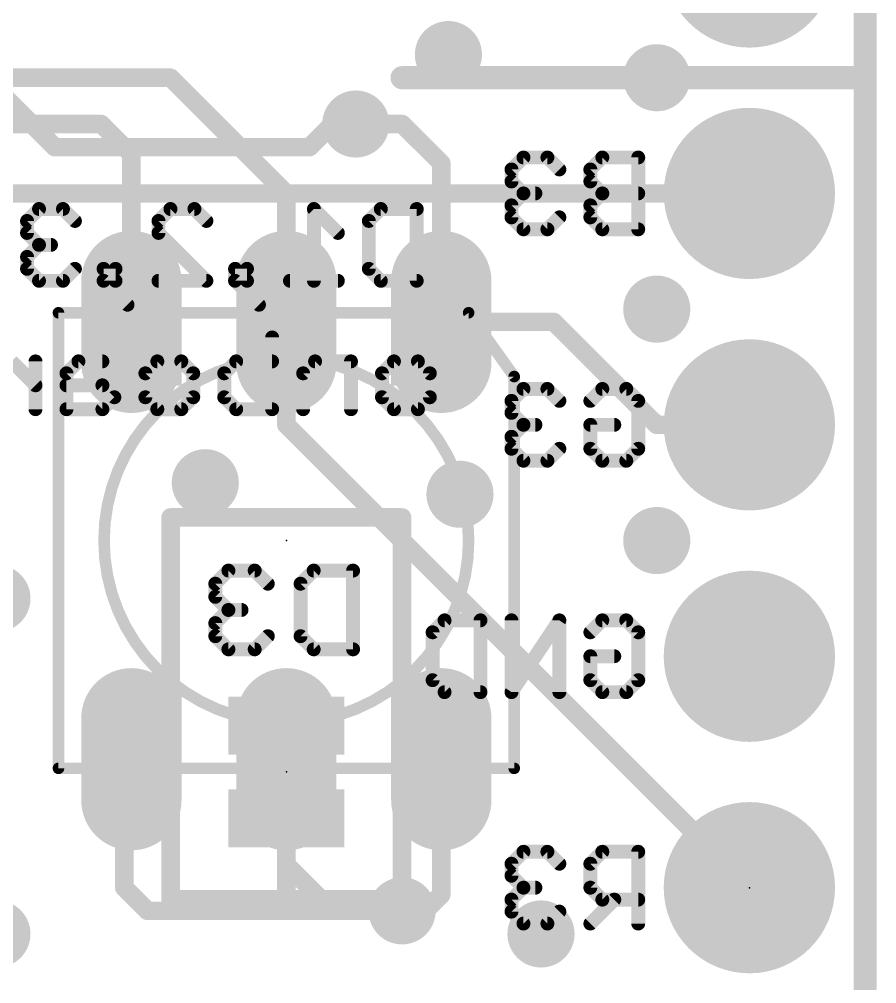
# Model space of a CAD drawing. Extents: x -10 to 108, y -11 to 39.
# Drawn here: x 13.58 to 22.99, y 0.22 to 10.8 of the extents above; entities that cross this region are included whole.
import ezdxf

# ---------------------------------------------------------------- set-up
doc = ezdxf.new("R2010")
doc.units = 0
for name, color, linetype in [('1', 12, 'CONTINUOUS'), ('16', 132, 'CONTINUOUS'), ('17', 110, 'CONTINUOUS'), ('18', 110, 'CONTINUOUS'), ('20', 53, 'CONTINUOUS'), ('22', 40, 'CONTINUOUS'), ('23', 53, 'CONTINUOUS'), ('24', 53, 'CONTINUOUS'), ('51', 53, 'CONTINUOUS')]:
    doc.layers.add(name, color=color, linetype=linetype)

# ---------------------------------------------------------------- blocks, each defined once
blk = doc.blocks.new('ROUNDP')
at = {"const_width": 0.5}
blk.add_lwpolyline([(0, -0.25, 1), (0, 0.25, 1), (0, -0.25)], format="xyb", dxfattribs=at)
blk = doc.blocks.new('RECT')
blk.add_solid([(-0.5, -0.5), (0.5, -0.5), (-0.5, 0.5), (0.5, 0.5)])
blk = doc.blocks.new('RECT320000X176000R100')
at = {"const_width": 0.55}
blk.add_lwpolyline([(0.725, 0), (0.725, 0, 0.4142), (0.45, 0.275), (-0.45, 0.275, 0.4142), (-0.725, 0), (-0.725, 0, 0.4142), (-0.45, -0.275), (0.45, -0.275, 0.4142)], format="xyb", close=True, dxfattribs=at)
blk.add_solid([(-0.4754, -0.0254), (0.4754, -0.0254), (-0.4754, 0.0254), (0.4754, 0.0254)])
blk = doc.blocks.new('ROUNDV')
at = {"const_width": 0.5}
blk.add_lwpolyline([(0, -0.25, 1), (0, 0.25, 1), (0, -0.25)], format="xyb", dxfattribs=at)

msp = doc.modelspace()

# ---------------------------------------------------------------- linework, layer by layer
at = {"layer": '1'}
for points, const_width in [([(22.86, 30.48), (22.86, 0)], 0.254), ([(12.954, 10.16), (15.24, 10.16)], 0.2032), ([(15.24, 10.16), (16.51, 8.89)], 0.2032), ([(14.478, 9.652), (12.446, 9.652)], 0.2032), ([(14.81, 9.32), (14.478, 9.652)], 0.2032), ([(17.78, 9.652), (17.272, 9.652)], 0.2032), ([(18.21, 9.222), (17.78, 9.652)], 0.2032), ([(14.81, 7.48), (14.81, 9.32)], 0.2032), ([(18.21, 7.48), (18.21, 9.222)], 0.2032), ([(16.51, 7.48), (16.51, 8.89)], 0.2032), ([(16.51, 7.48), (16.51, 6.35)], 0.2032), ([(18.21, 7.48), (19.444, 7.48)], 0.2032), ([(20.574, 6.35), (19.444, 7.48)], 0.2032), ([(16.51, 6.35), (21.59, 1.27)], 0.2032), ([(20.574, 6.35), (21.59, 6.35)], 0.2032), ([(14.732, 2.602), (14.81, 2.68)], 0.2032), ([(16.51, 2.68), (16.51, 1.016)], 0.2032), ([(18.21, 2.68), (18.21, 1.192)], 0.2032), ([(14.732, 1.27), (14.732, 2.602)], 0.2032), ([(14.986, 1.016), (14.732, 1.27)], 0.2032), ([(18.21, 1.192), (18.034, 1.016)], 0.2032), ([(16.51, 1.016), (14.986, 1.016)], 0.2032), ([(17.78, 1.016), (16.51, 1.016)], 0.2032), ([(18.034, 1.016), (17.78, 1.016)], 0.2032)]:
    msp.add_lwpolyline(points, dxfattribs=dict(at, const_width=const_width))
at = {"layer": '1', "const_width": 0.1016}
for points in [[(15.2759, 10.1959, 1), (15.2041, 10.1241)], [(15.24, 10.1092, 1), (15.24, 10.2108)], [(14.5139, 9.6879, 1), (14.4421, 9.6161)], [(14.478, 9.6012, 1), (14.478, 9.7028)], [(17.272, 9.7028, 1), (17.272, 9.6012)], [(17.8159, 9.6879, 1), (17.7441, 9.6161)], [(17.78, 9.6012, 1), (17.78, 9.7028)], [(14.8608, 9.32, 1), (14.7592, 9.32)], [(14.7741, 9.2841, 1), (14.8459, 9.3559)], [(18.2608, 9.222, 1), (18.1592, 9.222)], [(18.1741, 9.1861, 1), (18.2459, 9.2579)], [(16.5608, 8.89, 1), (16.4592, 8.89)], [(16.4741, 8.8541, 1), (16.5459, 8.9259)], [(14.7592, 7.48, 1), (14.8608, 7.48)], [(16.5608, 7.48, 1), (16.4592, 7.48)], [(16.4592, 7.48, 1), (16.5608, 7.48)], [(18.21, 7.5308, 1), (18.21, 7.4292)], [(18.1592, 7.48, 1), (18.2608, 7.48)], [(19.4799, 7.5159, 1), (19.4081, 7.4441)], [(19.444, 7.4292, 1), (19.444, 7.5308)], [(16.5459, 6.3859, 1), (16.4741, 6.3141)], [(16.4592, 6.35, 1), (16.5608, 6.35)], [(20.574, 6.4008, 1), (20.574, 6.2992)], [(20.5381, 6.3141, 1), (20.6099, 6.3859)], [(21.59, 6.2992, 1), (21.59, 6.4008)], [(14.8459, 2.6441, 1), (14.7741, 2.7159)], [(16.5608, 2.68, 1), (16.4592, 2.68)], [(18.2608, 2.68, 1), (18.1592, 2.68)], [(14.7828, 2.602, 1), (14.6812, 2.602)], [(14.6961, 2.6379, 1), (14.7679, 2.5661)], [(14.7679, 1.3059, 1), (14.6961, 1.2341)], [(14.6812, 1.27, 1), (14.7828, 1.27)], [(18.2459, 1.1561, 1), (18.1741, 1.2279)], [(21.5541, 1.2341, 1), (21.6259, 1.3059)], [(18.1592, 1.192, 1), (18.2608, 1.192)], [(14.986, 1.0668, 1), (14.986, 0.9652)], [(14.9501, 0.9801, 1), (15.0219, 1.0519)], [(16.51, 1.0668, 1), (16.51, 0.9652)], [(16.4592, 1.016, 1), (16.5608, 1.016)], [(16.51, 0.9652, 1), (16.51, 1.0668)], [(17.78, 1.0668, 1), (17.78, 0.9652)], [(17.78, 0.9652, 1), (17.78, 1.0668)], [(17.9981, 1.0519, 1), (18.0699, 0.9801)], [(18.034, 0.9652, 1), (18.034, 1.0668)]]:
    msp.add_lwpolyline(points, format="xyb", dxfattribs=at)
at = {"layer": '16'}
for points, const_width in [([(22.86, 0), (22.86, 30.48)], 0.254), ([(13.97, 9.398), (12.954, 10.414)], 0.2032), ([(17.018, 9.652), (16.764, 9.398)], 0.2032), ([(17.272, 9.652), (17.018, 9.652)], 0.2032), ([(16.764, 9.398), (13.97, 9.398)], 0.2032), ([(21.59, 8.89), (13.208, 8.89)], 0.2032), ([(16.51, 2.921), (16.51, 2.159)], 0.2032), ([(16.51, 2.032), (16.51, 1.524)], 0.2032), ([(16.51, 1.524), (17.018, 1.016)], 0.2032), ([(17.018, 1.016), (17.78, 1.016)], 0.2032)]:
    msp.add_lwpolyline(points, dxfattribs=dict(at, const_width=const_width))
at = {"layer": '16', "const_width": 0.1016}
for points in [[(17.018, 9.7028, 1), (17.018, 9.6012)], [(17.0539, 9.6161, 1), (16.9821, 9.6879)], [(17.272, 9.6012, 1), (17.272, 9.7028)], [(13.97, 9.4488, 1), (13.97, 9.3472)], [(13.9341, 9.3621, 1), (14.0059, 9.4339)], [(16.7281, 9.4339, 1), (16.7999, 9.3621)], [(16.764, 9.3472, 1), (16.764, 9.4488)], [(21.59, 8.8392, 1), (21.59, 8.9408)], [(16.5608, 2.921, 1), (16.4592, 2.921)], [(16.4592, 2.159, 1), (16.5608, 2.159)], [(16.5608, 2.032, 1), (16.4592, 2.032)], [(16.5459, 1.5599, 1), (16.4741, 1.4881)], [(16.4592, 1.524, 1), (16.5608, 1.524)], [(17.018, 1.0668, 1), (17.018, 0.9652)], [(16.9821, 0.9801, 1), (17.0539, 1.0519)], [(17.78, 0.9652, 1), (17.78, 1.0668)]]:
    msp.add_lwpolyline(points, format="xyb", dxfattribs=at)
at = {"layer": '20', "const_width": 0.2032}
msp.add_lwpolyline([(22.86, 0), (22.86, 30.48)], dxfattribs=at)
at = {"layer": '22'}
for points, const_width in [([(22.86, 10.16), (17.78, 10.16)], 0.254), ([(19.1114, 9.2844), (18.9801, 9.153)], 0.1524), ([(19.3741, 9.2844), (19.1114, 9.2844)], 0.1524), ([(19.5054, 9.153), (19.3741, 9.2844)], 0.1524), ([(19.9768, 9.2844), (19.8454, 9.153)], 0.1524), ([(20.3708, 9.2844), (19.9768, 9.2844)], 0.1524), ([(20.3708, 8.4963), (20.3708, 9.2844)], 0.1524), ([(18.9801, 9.153), (18.9801, 9.0217)], 0.1524), ([(19.8454, 9.153), (19.8454, 9.0217)], 0.1524), ([(18.9801, 9.0217), (19.1114, 8.8903)], 0.1524), ([(19.8454, 9.0217), (19.9768, 8.8903)], 0.1524), ([(19.1114, 8.8903), (18.9801, 8.759)], 0.1524), ([(19.1114, 8.8903), (19.2428, 8.8903)], 0.1524), ([(19.9768, 8.8903), (19.8454, 8.759)], 0.1524), ([(20.3708, 8.8903), (19.9768, 8.8903)], 0.1524), ([(13.7967, 8.7192), (13.6653, 8.5879)], 0.1524), ([(14.0594, 8.7192), (13.7967, 8.7192)], 0.1524), ([(14.1907, 8.5879), (14.0594, 8.7192)], 0.1524), ([(15.1076, 8.5879), (15.2389, 8.7192)], 0.1524), ([(15.2389, 8.7192), (15.5016, 8.7192)], 0.1524), ([(15.5016, 8.7192), (15.633, 8.5879)], 0.1524), ([(17.0752, 8.4565), (16.8125, 8.7192)], 0.1524), ([(16.8125, 8.7192), (16.8125, 7.9312)], 0.1524), ([(17.4152, 8.5879), (17.5465, 8.7192)], 0.1524), ([(17.5465, 8.7192), (17.9406, 8.7192)], 0.1524), ([(17.9406, 8.7192), (17.9406, 7.9312)], 0.1524), ([(18.9801, 8.759), (18.9801, 8.6276)], 0.1524), ([(19.8454, 8.759), (19.8454, 8.6276)], 0.1524), ([(18.9801, 8.6276), (19.1114, 8.4963)], 0.1524), ([(19.3741, 8.4963), (19.5054, 8.6276)], 0.1524), ([(19.8454, 8.6276), (19.9768, 8.4963)], 0.1524), ([(13.6653, 8.5879), (13.6653, 8.4565)], 0.1524), ([(15.1076, 8.4565), (15.1076, 8.5879)], 0.1524), ([(17.4152, 8.0625), (17.4152, 8.5879)], 0.1524), ([(13.6653, 8.4565), (13.7967, 8.3252)], 0.1524), ([(15.633, 7.9312), (15.1076, 8.4565)], 0.1524), ([(19.1114, 8.4963), (19.3741, 8.4963)], 0.1524), ([(19.9768, 8.4963), (20.3708, 8.4963)], 0.1524), ([(13.7967, 8.3252), (13.6653, 8.1938)], 0.1524), ([(13.7967, 8.3252), (13.928, 8.3252)], 0.1524), ([(13.6653, 8.1938), (13.6653, 8.0625)], 0.1524), ([(13.6653, 8.0625), (13.7967, 7.9312)], 0.1524), ([(14.0594, 7.9312), (14.1907, 8.0625)], 0.1524), ([(14.5049, 7.9312), (14.5049, 8.0625)], 0.1524), ([(14.5049, 8.0625), (14.6363, 8.0625)], 0.1524), ([(14.6363, 8.0625), (14.6363, 7.9312)], 0.1524), ([(15.9472, 7.9312), (15.9472, 8.0625)], 0.1524), ([(15.9472, 8.0625), (16.0785, 8.0625)], 0.1524), ([(16.0785, 8.0625), (16.0785, 7.9312)], 0.1524), ([(17.5465, 7.9312), (17.4152, 8.0625)], 0.1524), ([(13.7967, 7.9312), (14.0594, 7.9312)], 0.1524), ([(14.7676, 7.6685), (14.5049, 7.9312)], 0.1524), ([(14.6363, 7.9312), (14.5049, 7.9312)], 0.1524), ([(15.1076, 7.9312), (15.633, 7.9312)], 0.1524), ([(16.2099, 7.6685), (15.9472, 7.9312)], 0.1524), ([(16.0785, 7.9312), (15.9472, 7.9312)], 0.1524), ([(17.0752, 7.9312), (16.5498, 7.9312)], 0.1524), ([(17.9406, 7.9312), (17.5465, 7.9312)], 0.1524), ([(16.3541, 7.3095), (16.3541, 6.5215)], 0.1524), ([(13.758, 6.7841), (13.4953, 7.0468)], 0.1524), ([(13.758, 6.5215), (13.758, 7.0468)], 0.1524), ([(14.2294, 7.0468), (14.098, 6.9155)], 0.1524), ([(14.492, 7.0468), (14.2294, 7.0468)], 0.1524), ([(14.9634, 6.9155), (15.0947, 7.0468)], 0.1524), ([(15.0947, 7.0468), (15.3574, 7.0468)], 0.1524), ([(15.3574, 7.0468), (15.4887, 6.9155)], 0.1524), ([(15.8287, 6.9155), (15.9601, 7.0468)], 0.1524), ([(15.9601, 7.0468), (16.3541, 7.0468)], 0.1524), ([(16.8254, 7.0468), (16.6941, 6.9155)], 0.1524), ([(17.2194, 7.0468), (16.8254, 7.0468)], 0.1524), ([(17.2194, 6.5215), (17.2194, 7.0468)], 0.1524), ([(17.5594, 6.9155), (17.6908, 7.0468)], 0.1524), ([(17.6908, 7.0468), (17.9535, 7.0468)], 0.1524), ([(17.9535, 7.0468), (18.0848, 6.9155)], 0.1524), ([(14.098, 6.9155), (14.098, 6.5215)], 0.1524), ([(14.9634, 6.6528), (14.9634, 6.9155)], 0.1524), ([(15.4887, 6.9155), (15.4887, 6.6528)], 0.1524), ([(15.8287, 6.6528), (15.8287, 6.9155)], 0.1524), ([(16.6941, 6.9155), (16.6941, 6.5215)], 0.1524), ([(17.5594, 6.6528), (17.5594, 6.9155)], 0.1524), ([(18.0848, 6.9155), (18.0848, 6.6528)], 0.1524), ([(14.492, 6.7841), (14.098, 6.7841)], 0.1524), ([(14.6234, 6.6528), (14.492, 6.7841)], 0.1524), ([(19.1114, 6.7444), (18.9801, 6.613)], 0.1524), ([(19.3741, 6.7444), (19.1114, 6.7444)], 0.1524), ([(19.5054, 6.613), (19.3741, 6.7444)], 0.1524), ([(19.8454, 6.613), (19.9768, 6.7444)], 0.1524), ([(19.9768, 6.7444), (20.2395, 6.7444)], 0.1524), ([(20.2395, 6.7444), (20.3708, 6.613)], 0.1524), ([(14.492, 6.5215), (14.6234, 6.6528)], 0.1524), ([(15.0947, 6.5215), (14.9634, 6.6528)], 0.1524), ([(15.4887, 6.6528), (15.3574, 6.5215)], 0.1524), ([(15.9601, 6.5215), (15.8287, 6.6528)], 0.1524), ([(17.6908, 6.5215), (17.5594, 6.6528)], 0.1524), ([(18.0848, 6.6528), (17.9535, 6.5215)], 0.1524), ([(18.9801, 6.613), (18.9801, 6.4817)], 0.1524), ([(20.3708, 6.613), (20.3708, 6.0876)], 0.1524), ([(14.098, 6.5215), (14.492, 6.5215)], 0.1524), ([(15.3574, 6.5215), (15.0947, 6.5215)], 0.1524), ([(16.3541, 6.5215), (15.9601, 6.5215)], 0.1524), ([(17.9535, 6.5215), (17.6908, 6.5215)], 0.1524), ([(18.9801, 6.4817), (19.1114, 6.3503)], 0.1524), ([(19.1114, 6.3503), (18.9801, 6.219)], 0.1524), ([(19.1114, 6.3503), (19.2428, 6.3503)], 0.1524), ([(19.8454, 6.0876), (19.8454, 6.3503)], 0.1524), ([(19.8454, 6.3503), (20.1081, 6.3503)], 0.1524), ([(18.9801, 6.219), (18.9801, 6.0876)], 0.1524), ([(18.9801, 6.0876), (19.1114, 5.9563)], 0.1524), ([(19.3741, 5.9563), (19.5054, 6.0876)], 0.1524), ([(19.9768, 5.9563), (19.8454, 6.0876)], 0.1524), ([(20.3708, 6.0876), (20.2395, 5.9563)], 0.1524), ([(19.1114, 5.9563), (19.3741, 5.9563)], 0.1524), ([(20.2395, 5.9563), (19.9768, 5.9563)], 0.1524), ([(15.24, 5.334), (17.78, 5.334)], 0.2032), ([(15.24, 1.143), (15.24, 5.334)], 0.2032), ([(17.78, 1.143), (17.78, 5.334)], 0.2032), ([(15.8746, 4.7505), (15.7306, 4.6065)], 0.1524), ([(16.1627, 4.7505), (15.8746, 4.7505)], 0.1524), ([(16.3068, 4.6065), (16.1627, 4.7505)], 0.1524), ([(16.6661, 4.6065), (16.8102, 4.7505)], 0.1524), ([(16.8102, 4.7505), (17.2423, 4.7505)], 0.1524), ([(17.2423, 4.7505), (17.2423, 3.8862)], 0.1524), ([(15.7306, 4.6065), (15.7306, 4.4624)], 0.1524), ([(16.6661, 4.0303), (16.6661, 4.6065)], 0.1524), ([(15.7306, 4.4624), (15.8746, 4.3184)], 0.1524), ([(15.8746, 4.3184), (15.7306, 4.1743)], 0.1524), ([(15.8746, 4.3184), (16.0187, 4.3184)], 0.1524), ([(15.7306, 4.1743), (15.7306, 4.0303)], 0.1524), ([(18.1147, 4.073), (18.2461, 4.2044)], 0.1524), ([(18.2461, 4.2044), (18.6401, 4.2044)], 0.1524), ([(18.6401, 4.2044), (18.6401, 3.4163)], 0.1524), ([(19.5054, 4.2044), (18.9801, 3.4163)], 0.1524), ([(18.9801, 3.4163), (18.9801, 4.2044)], 0.1524), ([(19.5054, 3.4163), (19.5054, 4.2044)], 0.1524), ([(19.8454, 4.073), (19.9768, 4.2044)], 0.1524), ([(19.9768, 4.2044), (20.2395, 4.2044)], 0.1524), ([(20.2395, 4.2044), (20.3708, 4.073)], 0.1524), ([(18.1147, 3.5476), (18.1147, 4.073)], 0.1524), ([(20.3708, 4.073), (20.3708, 3.5476)], 0.1524), ([(15.7306, 4.0303), (15.8746, 3.8862)], 0.1524), ([(16.1627, 3.8862), (16.3068, 4.0303)], 0.1524), ([(16.8102, 3.8862), (16.6661, 4.0303)], 0.1524), ([(15.8746, 3.8862), (16.1627, 3.8862)], 0.1524), ([(17.2423, 3.8862), (16.8102, 3.8862)], 0.1524), ([(19.8454, 3.5476), (19.8454, 3.8103)], 0.1524), ([(19.8454, 3.8103), (20.1081, 3.8103)], 0.1524), ([(18.2461, 3.4163), (18.1147, 3.5476)], 0.1524), ([(19.9768, 3.4163), (19.8454, 3.5476)], 0.1524), ([(20.3708, 3.5476), (20.2395, 3.4163)], 0.1524), ([(18.6401, 3.4163), (18.2461, 3.4163)], 0.1524), ([(20.2395, 3.4163), (19.9768, 3.4163)], 0.1524), ([(19.1114, 1.6644), (18.9801, 1.533)], 0.1524), ([(19.3741, 1.6644), (19.1114, 1.6644)], 0.1524), ([(19.5054, 1.533), (19.3741, 1.6644)], 0.1524), ([(19.9768, 1.6644), (19.8454, 1.533)], 0.1524), ([(20.3708, 1.6644), (19.9768, 1.6644)], 0.1524), ([(20.3708, 0.8763), (20.3708, 1.6644)], 0.1524), ([(18.9801, 1.533), (18.9801, 1.4017)], 0.1524), ([(19.8454, 1.533), (19.8454, 1.2703)], 0.1524), ([(18.9801, 1.4017), (19.1114, 1.2703)], 0.1524), ([(19.1114, 1.2703), (18.9801, 1.139)], 0.1524), ([(19.1114, 1.2703), (19.2428, 1.2703)], 0.1524), ([(19.8454, 1.2703), (19.9768, 1.139)], 0.1524), ([(15.24, 1.143), (17.78, 1.143)], 0.2032), ([(18.9801, 1.139), (18.9801, 1.0076)], 0.1524), ([(20.1081, 1.139), (19.8454, 0.8763)], 0.1524), ([(19.9768, 1.139), (20.3708, 1.139)], 0.1524), ([(18.9801, 1.0076), (19.1114, 0.8763)], 0.1524), ([(19.3741, 0.8763), (19.5054, 1.0076)], 0.1524), ([(19.1114, 0.8763), (19.3741, 0.8763)], 0.1524)]:
    msp.add_lwpolyline(points, dxfattribs=dict(at, const_width=const_width))
for points, const_width in [([(17.78, 10.2235, 1), (17.78, 10.0965)], 0.127), ([(22.86, 10.0965, 1), (22.86, 10.2235)], 0.127), ([(19.1114, 9.3225, 1), (19.1114, 9.2463)], 0.0762), ([(19.1384, 9.2574, 1), (19.0845, 9.3113)], 0.0762), ([(19.401, 9.3113, 1), (19.3472, 9.2574)], 0.0762), ([(19.3741, 9.2463, 1), (19.3741, 9.3225)], 0.0762), ([(19.9768, 9.3225, 1), (19.9768, 9.2463)], 0.0762), ([(20.0037, 9.2574, 1), (19.9498, 9.3113)], 0.0762), ([(20.4089, 9.2844, 1), (20.3327, 9.2844)], 0.0762), ([(20.3708, 9.2463, 1), (20.3708, 9.3225)], 0.0762), ([(18.9531, 9.18, 1), (19.007, 9.1261)], 0.0762), ([(19.0182, 9.153, 1), (18.942, 9.153)], 0.0762), ([(19.4785, 9.1261, 1), (19.5324, 9.18)], 0.0762), ([(19.8835, 9.153, 1), (19.8073, 9.153)], 0.0762), ([(19.8185, 9.18, 1), (19.8724, 9.1261)], 0.0762), ([(19.007, 9.0486, 1), (18.9531, 8.9947)], 0.0762), ([(18.942, 9.0217, 1), (19.0182, 9.0217)], 0.0762), ([(19.8724, 9.0486, 1), (19.8185, 8.9947)], 0.0762), ([(19.8073, 9.0217, 1), (19.8835, 9.0217)], 0.0762), ([(19.1114, 8.9284, 1), (19.1114, 8.8522)], 0.0762), ([(19.1384, 8.8634, 1), (19.0845, 8.9173)], 0.0762), ([(19.0845, 8.8634, 1), (19.1384, 8.9173)], 0.0762), ([(19.2428, 8.8522, 1), (19.2428, 8.9284)], 0.0762), ([(19.9768, 8.9284, 1), (19.9768, 8.8522)], 0.0762), ([(20.0037, 8.8634, 1), (19.9498, 8.9173)], 0.0762), ([(19.9498, 8.8634, 1), (20.0037, 8.9173)], 0.0762), ([(20.3708, 8.8522, 1), (20.3708, 8.9284)], 0.0762), ([(13.7967, 8.7573, 1), (13.7967, 8.6811)], 0.0762), ([(13.8236, 8.6923, 1), (13.7697, 8.7462)], 0.0762), ([(14.0863, 8.7462, 1), (14.0324, 8.6923)], 0.0762), ([(14.0594, 8.6811, 1), (14.0594, 8.7573)], 0.0762), ([(15.2389, 8.7573, 1), (15.2389, 8.6811)], 0.0762), ([(15.2659, 8.6923, 1), (15.212, 8.7462)], 0.0762), ([(15.5286, 8.7462, 1), (15.4747, 8.6923)], 0.0762), ([(15.5016, 8.6811, 1), (15.5016, 8.7573)], 0.0762), ([(16.8395, 8.7462, 1), (16.7856, 8.6923)], 0.0762), ([(16.8506, 8.7192, 1), (16.7744, 8.7192)], 0.0762), ([(17.5465, 8.7573, 1), (17.5465, 8.6811)], 0.0762), ([(17.5735, 8.6923, 1), (17.5196, 8.7462)], 0.0762), ([(17.9787, 8.7192, 1), (17.9025, 8.7192)], 0.0762), ([(17.9406, 8.6811, 1), (17.9406, 8.7573)], 0.0762), ([(18.9531, 8.7859, 1), (19.007, 8.732)], 0.0762), ([(19.0182, 8.759, 1), (18.942, 8.759)], 0.0762), ([(19.8835, 8.759, 1), (19.8073, 8.759)], 0.0762), ([(19.8185, 8.7859, 1), (19.8724, 8.732)], 0.0762), ([(19.007, 8.6546, 1), (18.9531, 8.6007)], 0.0762), ([(19.5324, 8.6007, 1), (19.4785, 8.6546)], 0.0762), ([(19.8724, 8.6546, 1), (19.8185, 8.6007)], 0.0762), ([(13.7034, 8.5879, 1), (13.6272, 8.5879)], 0.0762), ([(13.6384, 8.6148, 1), (13.6923, 8.5609)], 0.0762), ([(14.1638, 8.5609, 1), (14.2176, 8.6148)], 0.0762), ([(15.0806, 8.6148, 1), (15.1345, 8.5609)], 0.0762), ([(15.1457, 8.5879, 1), (15.0695, 8.5879)], 0.0762), ([(15.606, 8.5609, 1), (15.6599, 8.6148)], 0.0762), ([(17.3882, 8.6148, 1), (17.4421, 8.5609)], 0.0762), ([(17.4533, 8.5879, 1), (17.3771, 8.5879)], 0.0762), ([(18.942, 8.6276, 1), (19.0182, 8.6276)], 0.0762), ([(19.8073, 8.6276, 1), (19.8835, 8.6276)], 0.0762), ([(13.6923, 8.4835, 1), (13.6384, 8.4296)], 0.0762), ([(13.6272, 8.4565, 1), (13.7034, 8.4565)], 0.0762), ([(15.1345, 8.4835, 1), (15.0806, 8.4296)], 0.0762), ([(15.0695, 8.4565, 1), (15.1457, 8.4565)], 0.0762), ([(17.0483, 8.4296, 1), (17.1022, 8.4835)], 0.0762), ([(19.1114, 8.5344, 1), (19.1114, 8.4582)], 0.0762), ([(19.0845, 8.4694, 1), (19.1384, 8.5232)], 0.0762), ([(19.3472, 8.5232, 1), (19.401, 8.4694)], 0.0762), ([(19.3741, 8.4582, 1), (19.3741, 8.5344)], 0.0762), ([(19.9768, 8.5344, 1), (19.9768, 8.4582)], 0.0762), ([(19.9498, 8.4694, 1), (20.0037, 8.5232)], 0.0762), ([(20.3327, 8.4963, 1), (20.4089, 8.4963)], 0.0762), ([(20.3708, 8.4582, 1), (20.3708, 8.5344)], 0.0762), ([(13.7967, 8.3633, 1), (13.7967, 8.2871)], 0.0762), ([(13.8236, 8.2982, 1), (13.7697, 8.3521)], 0.0762), ([(13.7697, 8.2982, 1), (13.8236, 8.3521)], 0.0762), ([(13.928, 8.2871, 1), (13.928, 8.3633)], 0.0762), ([(13.7034, 8.1938, 1), (13.6272, 8.1938)], 0.0762), ([(13.6384, 8.2208, 1), (13.6923, 8.1669)], 0.0762), ([(13.6272, 8.0625, 1), (13.7034, 8.0625)], 0.0762), ([(13.6923, 8.0894, 1), (13.6384, 8.0356)], 0.0762), ([(14.2176, 8.0356, 1), (14.1638, 8.0894)], 0.0762), ([(14.543, 8.0625, 1), (14.4668, 8.0625)], 0.0762), ([(14.5049, 8.1006, 1), (14.5049, 8.0244)], 0.0762), ([(14.6744, 8.0625, 1), (14.5982, 8.0625)], 0.0762), ([(14.6363, 8.0244, 1), (14.6363, 8.1006)], 0.0762), ([(15.9853, 8.0625, 1), (15.9091, 8.0625)], 0.0762), ([(15.9472, 8.1006, 1), (15.9472, 8.0244)], 0.0762), ([(16.1166, 8.0625, 1), (16.0404, 8.0625)], 0.0762), ([(16.0785, 8.0244, 1), (16.0785, 8.1006)], 0.0762), ([(17.3771, 8.0625, 1), (17.4533, 8.0625)], 0.0762), ([(17.4421, 8.0894, 1), (17.3883, 8.0356)], 0.0762), ([(13.7967, 7.9693, 1), (13.7967, 7.8931)], 0.0762), ([(13.7697, 7.9042, 1), (13.8236, 7.9581)], 0.0762), ([(14.0324, 7.9581, 1), (14.0863, 7.9042)], 0.0762), ([(14.0594, 7.8931, 1), (14.0594, 7.9693)], 0.0762), ([(14.5319, 7.9581, 1), (14.478, 7.9042)], 0.0762), ([(14.5049, 7.9693, 1), (14.5049, 7.8931)], 0.0762), ([(14.4668, 7.9312, 1), (14.543, 7.9312)], 0.0762), ([(14.5982, 7.9312, 1), (14.6744, 7.9312)], 0.0762), ([(14.6363, 7.8931, 1), (14.6363, 7.9693)], 0.0762), ([(15.1076, 7.9693, 1), (15.1076, 7.8931)], 0.0762), ([(15.606, 7.9042, 1), (15.6599, 7.9581)], 0.0762), ([(15.633, 7.8931, 1), (15.633, 7.9693)], 0.0762), ([(15.9741, 7.9581, 1), (15.9202, 7.9042)], 0.0762), ([(15.9472, 7.9693, 1), (15.9472, 7.8931)], 0.0762), ([(15.9091, 7.9312, 1), (15.9853, 7.9312)], 0.0762), ([(16.0404, 7.9312, 1), (16.1166, 7.9312)], 0.0762), ([(16.0785, 7.8931, 1), (16.0785, 7.9693)], 0.0762), ([(16.5498, 7.9693, 1), (16.5498, 7.8931)], 0.0762), ([(16.7744, 7.9312, 1), (16.8506, 7.9312)], 0.0762), ([(17.0752, 7.8931, 1), (17.0752, 7.9693)], 0.0762), ([(17.5465, 7.9693, 1), (17.5465, 7.8931)], 0.0762), ([(17.5196, 7.9042, 1), (17.5735, 7.9581)], 0.0762), ([(17.9025, 7.9312, 1), (17.9787, 7.9312)], 0.0762), ([(17.9406, 7.8931, 1), (17.9406, 7.9693)], 0.0762), ([(14.7407, 7.6415, 1), (14.7946, 7.6954)], 0.0762), ([(16.1829, 7.6415, 1), (16.2368, 7.6954)], 0.0762), ([(16.3922, 7.3095, 1), (16.316, 7.3095)], 0.0762), ([(13.7961, 7.0468, 1), (13.7199, 7.0468)], 0.0762), ([(14.2294, 7.0849, 1), (14.2294, 7.0087)], 0.0762), ([(14.2563, 7.0199, 1), (14.2024, 7.0738)], 0.0762), ([(14.492, 7.0087, 1), (14.492, 7.0849)], 0.0762), ([(15.0947, 7.0849, 1), (15.0947, 7.0087)], 0.0762), ([(15.1216, 7.0199, 1), (15.0678, 7.0738)], 0.0762), ([(15.3843, 7.0738, 1), (15.3305, 7.0199)], 0.0762), ([(15.3574, 7.0087, 1), (15.3574, 7.0849)], 0.0762), ([(15.9601, 7.0849, 1), (15.9601, 7.0087)], 0.0762), ([(15.987, 7.0199, 1), (15.9331, 7.0738)], 0.0762), ([(16.3541, 7.0087, 1), (16.3541, 7.0849)], 0.0762), ([(16.8254, 7.0849, 1), (16.8254, 7.0087)], 0.0762), ([(16.8524, 7.0199, 1), (16.7985, 7.0738)], 0.0762), ([(17.2575, 7.0468, 1), (17.1813, 7.0468)], 0.0762), ([(17.2194, 7.0087, 1), (17.2194, 7.0849)], 0.0762), ([(17.6908, 7.0849, 1), (17.6908, 7.0087)], 0.0762), ([(17.7177, 7.0199, 1), (17.6638, 7.0738)], 0.0762), ([(17.9804, 7.0738, 1), (17.9265, 7.0199)], 0.0762), ([(17.9535, 7.0087, 1), (17.9535, 7.0849)], 0.0762), ([(14.1361, 6.9155, 1), (14.0599, 6.9155)], 0.0762), ([(15.0015, 6.9155, 1), (14.9253, 6.9155)], 0.0762), ([(15.5268, 6.9155, 1), (15.4506, 6.9155)], 0.0762), ([(15.8668, 6.9155, 1), (15.7906, 6.9155)], 0.0762), ([(16.7322, 6.9155, 1), (16.656, 6.9155)], 0.0762), ([(17.5975, 6.9155, 1), (17.5213, 6.9155)], 0.0762), ([(18.1229, 6.9155, 1), (18.0467, 6.9155)], 0.0762), ([(14.0711, 6.9424, 1), (14.1249, 6.8885)], 0.0762), ([(14.9364, 6.9424, 1), (14.9903, 6.8885)], 0.0762), ([(15.4618, 6.8885, 1), (15.5157, 6.9424)], 0.0762), ([(15.8018, 6.9424, 1), (15.8557, 6.8885)], 0.0762), ([(16.6671, 6.9424, 1), (16.721, 6.8885)], 0.0762), ([(17.5325, 6.9424, 1), (17.5864, 6.8885)], 0.0762), ([(18.0579, 6.8885, 1), (18.1117, 6.9424)], 0.0762), ([(13.7311, 6.7572, 1), (13.785, 6.8111)], 0.0762), ([(14.098, 6.8222, 1), (14.098, 6.746)], 0.0762), ([(14.519, 6.8111, 1), (14.4651, 6.7572)], 0.0762), ([(14.492, 6.746, 1), (14.492, 6.8222)], 0.0762), ([(19.1114, 6.7825, 1), (19.1114, 6.7063)], 0.0762), ([(19.1384, 6.7174, 1), (19.0845, 6.7713)], 0.0762), ([(19.401, 6.7713, 1), (19.3472, 6.7174)], 0.0762), ([(19.3741, 6.7063, 1), (19.3741, 6.7825)], 0.0762), ([(19.9768, 6.7825, 1), (19.9768, 6.7063)], 0.0762), ([(20.0037, 6.7174, 1), (19.9498, 6.7713)], 0.0762), ([(20.2664, 6.7713, 1), (20.2125, 6.7174)], 0.0762), ([(20.2395, 6.7063, 1), (20.2395, 6.7825)], 0.0762), ([(14.6503, 6.6259, 1), (14.5964, 6.6797)], 0.0762), ([(14.5964, 6.6259, 1), (14.6503, 6.6797)], 0.0762), ([(14.9903, 6.6797, 1), (14.9364, 6.6259)], 0.0762), ([(14.9253, 6.6528, 1), (15.0015, 6.6528)], 0.0762), ([(15.4506, 6.6528, 1), (15.5268, 6.6528)], 0.0762), ([(15.5157, 6.6259, 1), (15.4618, 6.6797)], 0.0762), ([(15.7906, 6.6528, 1), (15.8668, 6.6528)], 0.0762), ([(15.8557, 6.6797, 1), (15.8018, 6.6259)], 0.0762), ([(17.5213, 6.6528, 1), (17.5975, 6.6528)], 0.0762), ([(17.5864, 6.6797, 1), (17.5325, 6.6259)], 0.0762), ([(18.0467, 6.6528, 1), (18.1229, 6.6528)], 0.0762), ([(18.1117, 6.6259, 1), (18.0579, 6.6797)], 0.0762), ([(18.9531, 6.64, 1), (19.007, 6.5861)], 0.0762), ([(19.0182, 6.613, 1), (18.942, 6.613)], 0.0762), ([(19.4785, 6.5861, 1), (19.5324, 6.64)], 0.0762), ([(19.8185, 6.64, 1), (19.8724, 6.5861)], 0.0762), ([(20.4089, 6.613, 1), (20.3327, 6.613)], 0.0762), ([(20.3439, 6.5861, 1), (20.3977, 6.64)], 0.0762), ([(14.098, 6.5596, 1), (14.098, 6.4834)], 0.0762), ([(14.4651, 6.5484, 1), (14.519, 6.4945)], 0.0762), ([(14.492, 6.4834, 1), (14.492, 6.5596)], 0.0762), ([(15.0947, 6.5596, 1), (15.0947, 6.4834)], 0.0762), ([(15.0678, 6.4945, 1), (15.1216, 6.5484)], 0.0762), ([(15.3305, 6.5484, 1), (15.3843, 6.4945)], 0.0762), ([(15.3574, 6.4834, 1), (15.3574, 6.5596)], 0.0762), ([(15.9601, 6.5596, 1), (15.9601, 6.4834)], 0.0762), ([(15.9331, 6.4945, 1), (15.987, 6.5484)], 0.0762), ([(16.3541, 6.4834, 1), (16.3541, 6.5596)], 0.0762), ([(17.6908, 6.5596, 1), (17.6908, 6.4834)], 0.0762), ([(17.6638, 6.4945, 1), (17.7177, 6.5484)], 0.0762), ([(17.9265, 6.5484, 1), (17.9804, 6.4945)], 0.0762), ([(17.9535, 6.4834, 1), (17.9535, 6.5596)], 0.0762), ([(13.7199, 6.5215, 1), (13.7961, 6.5215)], 0.0762), ([(14.0599, 6.5215, 1), (14.1361, 6.5215)], 0.0762), ([(16.316, 6.5215, 1), (16.3922, 6.5215)], 0.0762), ([(16.656, 6.5215, 1), (16.7322, 6.5215)], 0.0762), ([(17.1813, 6.5215, 1), (17.2575, 6.5215)], 0.0762), ([(19.007, 6.5086, 1), (18.9531, 6.4547)], 0.0762), ([(18.942, 6.4817, 1), (19.0182, 6.4817)], 0.0762), ([(19.1114, 6.3884, 1), (19.1114, 6.3122)], 0.0762), ([(19.1384, 6.3234, 1), (19.0845, 6.3773)], 0.0762), ([(19.0845, 6.3234, 1), (19.1384, 6.3773)], 0.0762), ([(19.2428, 6.3122, 1), (19.2428, 6.3884)], 0.0762), ([(19.8835, 6.3503, 1), (19.8073, 6.3503)], 0.0762), ([(19.8454, 6.3884, 1), (19.8454, 6.3122)], 0.0762), ([(20.1081, 6.3122, 1), (20.1081, 6.3884)], 0.0762), ([(18.9531, 6.2459, 1), (19.007, 6.192)], 0.0762), ([(19.0182, 6.219, 1), (18.942, 6.219)], 0.0762), ([(19.007, 6.1146, 1), (18.9531, 6.0607)], 0.0762), ([(19.5324, 6.0607, 1), (19.4785, 6.1146)], 0.0762), ([(19.8724, 6.1146, 1), (19.8185, 6.0607)], 0.0762), ([(20.3977, 6.0607, 1), (20.3439, 6.1146)], 0.0762), ([(18.942, 6.0876, 1), (19.0182, 6.0876)], 0.0762), ([(19.8073, 6.0876, 1), (19.8835, 6.0876)], 0.0762), ([(20.3327, 6.0876, 1), (20.4089, 6.0876)], 0.0762), ([(19.1114, 5.9944, 1), (19.1114, 5.9182)], 0.0762), ([(19.0845, 5.9294, 1), (19.1384, 5.9832)], 0.0762), ([(19.3472, 5.9832, 1), (19.401, 5.9294)], 0.0762), ([(19.3741, 5.9182, 1), (19.3741, 5.9944)], 0.0762), ([(19.9768, 5.9944, 1), (19.9768, 5.9182)], 0.0762), ([(19.9498, 5.9294, 1), (20.0037, 5.9832)], 0.0762), ([(20.2125, 5.9832, 1), (20.2664, 5.9294)], 0.0762), ([(20.2395, 5.9182, 1), (20.2395, 5.9944)], 0.0762), ([(15.24, 5.3848, 1), (15.24, 5.2832)], 0.1016), ([(15.2908, 5.334, 1), (15.1892, 5.334)], 0.1016), ([(17.8308, 5.334, 1), (17.7292, 5.334)], 0.1016), ([(17.78, 5.2832, 1), (17.78, 5.3848)], 0.1016), ([(15.8746, 4.7886, 1), (15.8746, 4.7124)], 0.0762), ([(15.9016, 4.7236, 1), (15.8477, 4.7775)], 0.0762), ([(16.1897, 4.7775, 1), (16.1358, 4.7236)], 0.0762), ([(16.1627, 4.7124, 1), (16.1627, 4.7886)], 0.0762), ([(16.8102, 4.7886, 1), (16.8102, 4.7124)], 0.0762), ([(16.8371, 4.7236, 1), (16.7832, 4.7775)], 0.0762), ([(17.2804, 4.7505, 1), (17.2042, 4.7505)], 0.0762), ([(17.2423, 4.7124, 1), (17.2423, 4.7886)], 0.0762), ([(15.7036, 4.6334, 1), (15.7575, 4.5795)], 0.0762), ([(15.7687, 4.6065, 1), (15.6925, 4.6065)], 0.0762), ([(16.2799, 4.5795, 1), (16.3337, 4.6334)], 0.0762), ([(16.7042, 4.6065, 1), (16.628, 4.6065)], 0.0762), ([(16.6392, 4.6334, 1), (16.693, 4.5795)], 0.0762), ([(15.7575, 4.4894, 1), (15.7036, 4.4355)], 0.0762), ([(15.6925, 4.4624, 1), (15.7687, 4.4624)], 0.0762), ([(15.8746, 4.3565, 1), (15.8746, 4.2803)], 0.0762), ([(15.9016, 4.2914, 1), (15.8477, 4.3453)], 0.0762), ([(15.8477, 4.2914, 1), (15.9016, 4.3453)], 0.0762), ([(16.0187, 4.2803, 1), (16.0187, 4.3565)], 0.0762), ([(15.7036, 4.2013, 1), (15.7575, 4.1474)], 0.0762), ([(15.7687, 4.1743, 1), (15.6925, 4.1743)], 0.0762), ([(18.2461, 4.2425, 1), (18.2461, 4.1663)], 0.0762), ([(18.273, 4.1774, 1), (18.2191, 4.2313)], 0.0762), ([(18.6782, 4.2044, 1), (18.602, 4.2044)], 0.0762), ([(18.6401, 4.1663, 1), (18.6401, 4.2425)], 0.0762), ([(19.0182, 4.2044, 1), (18.942, 4.2044)], 0.0762), ([(19.5435, 4.2044, 1), (19.4673, 4.2044)], 0.0762), ([(19.5371, 4.1832, 1), (19.4737, 4.2255)], 0.0762), ([(19.9768, 4.2425, 1), (19.9768, 4.1663)], 0.0762), ([(20.0037, 4.1774, 1), (19.9498, 4.2313)], 0.0762), ([(20.2664, 4.2313, 1), (20.2125, 4.1774)], 0.0762), ([(20.2395, 4.1663, 1), (20.2395, 4.2425)], 0.0762), ([(18.1528, 4.073, 1), (18.0766, 4.073)], 0.0762), ([(18.0878, 4.1, 1), (18.1417, 4.0461)], 0.0762), ([(19.8185, 4.1, 1), (19.8724, 4.0461)], 0.0762), ([(20.4089, 4.073, 1), (20.3327, 4.073)], 0.0762), ([(20.3439, 4.0461, 1), (20.3977, 4.1)], 0.0762), ([(15.7575, 4.0572, 1), (15.7036, 4.0033)], 0.0762), ([(15.6925, 4.0303, 1), (15.7687, 4.0303)], 0.0762), ([(16.3337, 4.0033, 1), (16.2799, 4.0572)], 0.0762), ([(16.693, 4.0572, 1), (16.6392, 4.0033)], 0.0762), ([(16.628, 4.0303, 1), (16.7042, 4.0303)], 0.0762), ([(15.8746, 3.9243, 1), (15.8746, 3.8481)], 0.0762), ([(15.8477, 3.8593, 1), (15.9016, 3.9131)], 0.0762), ([(16.1358, 3.9131, 1), (16.1897, 3.8593)], 0.0762), ([(16.1627, 3.8481, 1), (16.1627, 3.9243)], 0.0762), ([(16.8102, 3.9243, 1), (16.8102, 3.8481)], 0.0762), ([(16.7832, 3.8593, 1), (16.8371, 3.9131)], 0.0762), ([(17.2042, 3.8862, 1), (17.2804, 3.8862)], 0.0762), ([(17.2423, 3.8481, 1), (17.2423, 3.9243)], 0.0762), ([(19.8835, 3.8103, 1), (19.8073, 3.8103)], 0.0762), ([(19.8454, 3.8484, 1), (19.8454, 3.7722)], 0.0762), ([(20.1081, 3.7722, 1), (20.1081, 3.8484)], 0.0762), ([(18.1417, 3.5746, 1), (18.0878, 3.5207)], 0.0762), ([(19.8724, 3.5746, 1), (19.8185, 3.5207)], 0.0762), ([(20.3977, 3.5207, 1), (20.3439, 3.5746)], 0.0762), ([(18.0766, 3.5476, 1), (18.1528, 3.5476)], 0.0762), ([(19.8073, 3.5476, 1), (19.8835, 3.5476)], 0.0762), ([(20.3327, 3.5476, 1), (20.4089, 3.5476)], 0.0762), ([(18.2461, 3.4544, 1), (18.2461, 3.3782)], 0.0762), ([(18.2191, 3.3894, 1), (18.273, 3.4432)], 0.0762), ([(18.602, 3.4163, 1), (18.6782, 3.4163)], 0.0762), ([(18.6401, 3.3782, 1), (18.6401, 3.4544)], 0.0762), ([(18.9484, 3.4374, 1), (19.0118, 3.3952)], 0.0762), ([(18.942, 3.4163, 1), (19.0182, 3.4163)], 0.0762), ([(19.4673, 3.4163, 1), (19.5435, 3.4163)], 0.0762), ([(19.9768, 3.4544, 1), (19.9768, 3.3782)], 0.0762), ([(19.9498, 3.3894, 1), (20.0037, 3.4432)], 0.0762), ([(20.2125, 3.4432, 1), (20.2664, 3.3894)], 0.0762), ([(20.2395, 3.3782, 1), (20.2395, 3.4544)], 0.0762), ([(19.1114, 1.7025, 1), (19.1114, 1.6263)], 0.0762), ([(19.1384, 1.6374, 1), (19.0845, 1.6913)], 0.0762), ([(19.401, 1.6913, 1), (19.3472, 1.6374)], 0.0762), ([(19.3741, 1.6263, 1), (19.3741, 1.7025)], 0.0762), ([(19.9768, 1.7025, 1), (19.9768, 1.6263)], 0.0762), ([(20.0037, 1.6374, 1), (19.9498, 1.6913)], 0.0762), ([(20.4089, 1.6644, 1), (20.3327, 1.6644)], 0.0762), ([(20.3708, 1.6263, 1), (20.3708, 1.7025)], 0.0762), ([(18.9531, 1.56, 1), (19.007, 1.5061)], 0.0762), ([(19.0182, 1.533, 1), (18.942, 1.533)], 0.0762), ([(19.4785, 1.5061, 1), (19.5324, 1.56)], 0.0762), ([(19.8835, 1.533, 1), (19.8073, 1.533)], 0.0762), ([(19.8185, 1.56, 1), (19.8724, 1.5061)], 0.0762), ([(19.007, 1.4286, 1), (18.9531, 1.3747)], 0.0762), ([(18.942, 1.4017, 1), (19.0182, 1.4017)], 0.0762), ([(19.1114, 1.3084, 1), (19.1114, 1.2322)], 0.0762), ([(19.1384, 1.2434, 1), (19.0845, 1.2973)], 0.0762), ([(19.0845, 1.2434, 1), (19.1384, 1.2973)], 0.0762), ([(19.2428, 1.2322, 1), (19.2428, 1.3084)], 0.0762), ([(19.8724, 1.2973, 1), (19.8185, 1.2434)], 0.0762), ([(19.8073, 1.2703, 1), (19.8835, 1.2703)], 0.0762), ([(15.24, 1.1938, 1), (15.24, 1.0922)], 0.1016), ([(15.1892, 1.143, 1), (15.2908, 1.143)], 0.1016), ([(17.7292, 1.143, 1), (17.8308, 1.143)], 0.1016), ([(17.78, 1.0922, 1), (17.78, 1.1938)], 0.1016), ([(18.9531, 1.1659, 1), (19.007, 1.112)], 0.0762), ([(19.0182, 1.139, 1), (18.942, 1.139)], 0.0762), ([(19.9768, 1.1771, 1), (19.9768, 1.1009)], 0.0762), ([(19.9498, 1.112, 1), (20.0037, 1.1659)], 0.0762), ([(20.1351, 1.112, 1), (20.0812, 1.1659)], 0.0762), ([(20.3708, 1.1009, 1), (20.3708, 1.1771)], 0.0762), ([(19.007, 1.0346, 1), (18.9531, 0.9807)], 0.0762), ([(19.5324, 0.9807, 1), (19.4785, 1.0346)], 0.0762), ([(18.942, 1.0076, 1), (19.0182, 1.0076)], 0.0762), ([(19.1114, 0.9144, 1), (19.1114, 0.8382)], 0.0762), ([(19.0845, 0.8494, 1), (19.1384, 0.9032)], 0.0762), ([(19.3472, 0.9032, 1), (19.401, 0.8494)], 0.0762), ([(19.3741, 0.8382, 1), (19.3741, 0.9144)], 0.0762), ([(19.8185, 0.9032, 1), (19.8724, 0.8494)], 0.0762), ([(20.3327, 0.8763, 1), (20.4089, 0.8763)], 0.0762)]:
    msp.add_lwpolyline(points, format="xyb", dxfattribs=dict(at, const_width=const_width))
at = {"layer": '23'}
for p in [(16.51, 5.08), (21.59, 1.27)]:
    msp.add_point(p, dxfattribs=at)
at = {"layer": '24'}
msp.add_point((16.51, 2.54), dxfattribs=at)
at = {"layer": '51'}
for points, const_width in [([(14.0418, 7.58, 1), (13.9782, 7.58)], 0.0635), ([(14.01, 7.6117, 1), (14.01, 7.5483)], 0.0635), ([(18.5358, 7.5985, 1), (18.4842, 7.5615)], 0.0635), ([(18.51, 7.5483, 1), (18.51, 7.6117)], 0.0635), ([(16.51, 3.08, 1), (16.51, 7.08, 1), (16.51, 3.08)], 0.127), ([(19.0418, 6.88, 1), (18.9783, 6.88)], 0.0635), ([(18.9842, 6.8615, 1), (19.0358, 6.8985)], 0.0635), ([(14.01, 2.6118, 1), (14.01, 2.5482)], 0.0635), ([(13.9782, 2.58, 1), (14.0418, 2.58)], 0.0635), ([(18.9783, 2.58, 1), (19.0418, 2.58)], 0.0635), ([(19.01, 2.5482, 1), (19.01, 2.6118)], 0.0635)]:
    msp.add_lwpolyline(points, format="xyb", dxfattribs=dict(at, const_width=const_width))
at = {"layer": '51', "const_width": 0.127}
for points in [[(14.01, 7.58), (18.51, 7.58)], [(14.01, 2.58), (14.01, 7.58)], [(18.51, 7.58), (19.01, 6.88)], [(19.01, 6.88), (19.01, 2.58)], [(19.01, 2.58), (14.01, 2.58)]]:
    msp.add_lwpolyline(points, dxfattribs=at)

# ---------------------------------------------------------------- block references
at = {"layer": '1', "rotation": 270}
for p in [(14.81, 7.48), (16.51, 7.48), (18.21, 7.48), (14.81, 2.68), (16.51, 2.68), (18.21, 2.68)]:
    msp.add_blockref('RECT320000X176000R100', p, dxfattribs=at)
at = {"layer": '16', "xscale": 0.635, "yscale": 1.27, "rotation": 270}
for p in [(16.51, 3.048), (16.51, 2.032)]:
    msp.add_blockref('RECT', p, dxfattribs=at)
at = {"layer": '17', "xscale": 1.8796, "yscale": 1.8796, "rotation": 180}
for p in [(21.59, 11.43), (21.59, 11.43), (21.59, 8.89), (21.59, 8.89), (21.59, 6.35), (21.59, 6.35), (21.59, 3.81), (21.59, 3.81), (21.59, 1.27), (21.59, 1.27)]:
    msp.add_blockref('ROUNDP', p, dxfattribs=at)
at = {"layer": '18', "xscale": 0.7366, "yscale": 0.7366}
for p in [(18.288, 10.414), (18.288, 10.414), (20.574, 10.16), (20.574, 10.16), (17.272, 9.652), (17.272, 9.652), (20.574, 7.62), (20.574, 7.62), (15.621, 5.715), (15.621, 5.715), (18.415, 5.588), (18.415, 5.588), (20.574, 5.08), (20.574, 5.08), (13.335, 4.445), (13.335, 4.445), (17.78, 1.016), (17.78, 1.016), (13.335, 0.762), (13.335, 0.762), (19.304, 0.762), (19.304, 0.762)]:
    msp.add_blockref('ROUNDV', p, dxfattribs=at)
at = {"layer": '51', "xscale": 0.508, "yscale": 0.508, "rotation": 90}
for p in [(21.59, 8.89), (21.59, 6.35), (21.59, 3.81), (21.59, 1.27)]:
    msp.add_blockref('RECT', p, dxfattribs=at)
at = {"layer": '51', "yscale": 0.9}
for p, rotation in [((14.91, 7.28), 90), ((16.51, 7.28), 90), ((18.11, 7.28), 90), ((14.91, 2.88), 270), ((16.51, 2.88), 270), ((18.11, 2.88), 270)]:
    msp.add_blockref('RECT', p, dxfattribs=dict(at, rotation=rotation))

doc.saveas('drawing.dxf')
